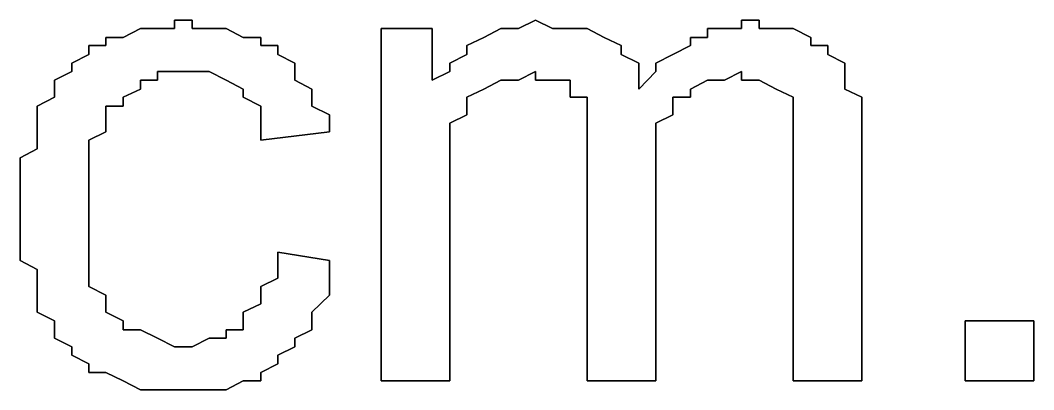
# Model space of a CAD drawing. Header units: metres. Extents: x 2.9 to 42.8, y 1.7 to 28.7.
# Drawn here: x 40.5095 to 40.7176, y 22.733 to 22.8088 of the extents above; entities that cross this region are included whole.
import ezdxf

# ---------------------------------------------------------------- set-up
doc = ezdxf.new("R2010")
doc.units = ezdxf.units.M
doc.layers.add('GRIS', color=8, linetype='Continuous')

msp = doc.modelspace()

# ---------------------------------------------------------------- linework, layer by layer
at = {"layer": 'GRIS', "lineweight": -3}
for points in [[(40.5448, 22.8088), (40.5412, 22.8088), (40.5448, 22.8088)], [(40.5412, 22.8088), (40.5412, 22.8071), (40.5412, 22.8088)], [(40.5448, 22.8071), (40.5448, 22.8088), (40.5448, 22.8071)], [(40.6153, 22.8088), (40.6118, 22.8071), (40.6153, 22.8088)], [(40.6188, 22.8071), (40.6153, 22.8088), (40.6188, 22.8071)], [(40.6612, 22.8088), (40.6576, 22.8088), (40.6612, 22.8088)], [(40.6576, 22.8088), (40.6576, 22.8071), (40.6576, 22.8088)], [(40.6612, 22.8071), (40.6612, 22.8088), (40.6612, 22.8071)], [(40.5342, 22.8071), (40.5306, 22.8053), (40.5342, 22.8071)], [(40.5377, 22.8071), (40.5342, 22.8071), (40.5377, 22.8071)], [(40.5412, 22.8071), (40.5377, 22.8071), (40.5412, 22.8071)], [(40.5483, 22.8071), (40.5448, 22.8071), (40.5483, 22.8071)], [(40.5518, 22.8071), (40.5483, 22.8071), (40.5518, 22.8071)], [(40.5553, 22.8053), (40.5518, 22.8071), (40.5553, 22.8053)], [(40.5941, 22.8071), (40.5836, 22.8071), (40.5941, 22.8071)], [(40.5836, 22.8071), (40.5836, 22.7348), (40.5836, 22.8071)], [(40.5941, 22.7965), (40.5941, 22.8071), (40.5941, 22.7965)], [(40.6082, 22.8071), (40.6047, 22.8053), (40.6082, 22.8071)], [(40.6118, 22.8071), (40.6082, 22.8071), (40.6118, 22.8071)], [(40.6224, 22.8071), (40.6188, 22.8071), (40.6224, 22.8071)], [(40.6259, 22.8071), (40.6224, 22.8071), (40.6259, 22.8071)], [(40.6294, 22.8053), (40.6259, 22.8071), (40.6294, 22.8053)], [(40.6541, 22.8071), (40.6506, 22.8071), (40.6541, 22.8071)], [(40.6506, 22.8071), (40.6506, 22.8053), (40.6506, 22.8071)], [(40.6576, 22.8071), (40.6541, 22.8071), (40.6576, 22.8071)], [(40.6647, 22.8071), (40.6612, 22.8071), (40.6647, 22.8071)], [(40.6682, 22.8071), (40.6647, 22.8071), (40.6682, 22.8071)], [(40.6718, 22.8053), (40.6682, 22.8071), (40.6718, 22.8053)], [(40.5271, 22.8036), (40.5236, 22.8036), (40.5271, 22.8036)], [(40.5236, 22.8036), (40.5236, 22.8018), (40.5236, 22.8036)], [(40.5306, 22.8053), (40.5271, 22.8053), (40.5306, 22.8053)], [(40.5271, 22.8053), (40.5271, 22.8036), (40.5271, 22.8053)], [(40.5589, 22.8053), (40.5553, 22.8053), (40.5589, 22.8053)], [(40.5589, 22.8036), (40.5589, 22.8053), (40.5589, 22.8036)], [(40.5624, 22.8036), (40.5589, 22.8036), (40.5624, 22.8036)], [(40.5624, 22.8018), (40.5624, 22.8036), (40.5624, 22.8018)], [(40.6047, 22.8053), (40.6012, 22.8036), (40.6047, 22.8053)], [(40.6012, 22.8036), (40.6012, 22.8018), (40.6012, 22.8036)], [(40.6329, 22.8036), (40.6294, 22.8053), (40.6329, 22.8036)], [(40.6329, 22.8018), (40.6329, 22.8036), (40.6329, 22.8018)], [(40.6471, 22.8036), (40.6435, 22.8018), (40.6471, 22.8036)], [(40.6506, 22.8053), (40.6471, 22.8053), (40.6506, 22.8053)], [(40.6471, 22.8053), (40.6471, 22.8036), (40.6471, 22.8053)], [(40.6718, 22.8036), (40.6718, 22.8053), (40.6718, 22.8036)], [(40.6753, 22.8036), (40.6718, 22.8036), (40.6753, 22.8036)], [(40.6753, 22.8018), (40.6753, 22.8036), (40.6753, 22.8018)], [(40.5236, 22.8018), (40.5201, 22.8), (40.5236, 22.8018)], [(40.5659, 22.8), (40.5624, 22.8018), (40.5659, 22.8)], [(40.6012, 22.8018), (40.5977, 22.8), (40.6012, 22.8018)], [(40.6365, 22.8), (40.6329, 22.8018), (40.6365, 22.8)], [(40.6435, 22.8018), (40.64, 22.8), (40.6435, 22.8018)], [(40.6788, 22.8), (40.6753, 22.8018), (40.6788, 22.8)], [(40.5201, 22.8), (40.5201, 22.7983), (40.5201, 22.8)], [(40.5659, 22.7983), (40.5659, 22.8), (40.5659, 22.7983)], [(40.5977, 22.8), (40.5977, 22.7983), (40.5977, 22.8)], [(40.6365, 22.7983), (40.6365, 22.8), (40.6365, 22.7983)], [(40.64, 22.8), (40.64, 22.7983), (40.64, 22.8)], [(40.6788, 22.7983), (40.6788, 22.8), (40.6788, 22.7983)], [(40.5201, 22.7983), (40.5165, 22.7965), (40.5201, 22.7983)], [(40.5377, 22.7965), (40.5377, 22.7983), (40.5377, 22.7965)], [(40.5377, 22.7983), (40.5412, 22.7983), (40.5377, 22.7983)], [(40.5412, 22.7983), (40.5448, 22.7983), (40.5412, 22.7983)], [(40.5448, 22.7983), (40.5483, 22.7983), (40.5448, 22.7983)], [(40.5483, 22.7983), (40.5518, 22.7965), (40.5483, 22.7983)], [(40.5659, 22.7965), (40.5659, 22.7983), (40.5659, 22.7965)], [(40.5977, 22.7983), (40.5941, 22.7965), (40.5977, 22.7983)], [(40.6118, 22.7965), (40.6153, 22.7983), (40.6118, 22.7965)], [(40.6153, 22.7983), (40.6153, 22.7965), (40.6153, 22.7983)], [(40.64, 22.7983), (40.6365, 22.7947), (40.64, 22.7983)], [(40.6365, 22.7947), (40.6365, 22.7983), (40.6365, 22.7947)], [(40.6541, 22.7965), (40.6576, 22.7983), (40.6541, 22.7965)], [(40.6576, 22.7983), (40.6576, 22.7965), (40.6576, 22.7983)], [(40.6788, 22.7965), (40.6788, 22.7983), (40.6788, 22.7965)], [(40.5165, 22.7965), (40.5165, 22.7947), (40.5165, 22.7965)], [(40.5342, 22.7947), (40.5342, 22.7965), (40.5342, 22.7947)], [(40.5342, 22.7965), (40.5377, 22.7965), (40.5342, 22.7965)], [(40.5518, 22.7965), (40.5553, 22.7947), (40.5518, 22.7965)], [(40.5694, 22.7947), (40.5659, 22.7965), (40.5694, 22.7947)], [(40.6047, 22.7947), (40.6082, 22.7965), (40.6047, 22.7947)], [(40.6082, 22.7965), (40.6118, 22.7965), (40.6082, 22.7965)], [(40.6153, 22.7965), (40.6188, 22.7965), (40.6153, 22.7965)], [(40.6188, 22.7965), (40.6224, 22.7965), (40.6188, 22.7965)], [(40.6224, 22.7965), (40.6224, 22.7947), (40.6224, 22.7965)], [(40.6471, 22.7947), (40.6506, 22.7965), (40.6471, 22.7947)], [(40.6506, 22.7965), (40.6541, 22.7965), (40.6506, 22.7965)], [(40.6576, 22.7965), (40.6612, 22.7965), (40.6576, 22.7965)], [(40.6612, 22.7965), (40.6647, 22.7947), (40.6612, 22.7965)], [(40.6788, 22.7947), (40.6788, 22.7965), (40.6788, 22.7947)], [(40.5165, 22.7947), (40.5165, 22.793), (40.5165, 22.7947)], [(40.5306, 22.793), (40.5342, 22.7947), (40.5306, 22.793)], [(40.5553, 22.7947), (40.5553, 22.793), (40.5553, 22.7947)], [(40.5694, 22.793), (40.5694, 22.7947), (40.5694, 22.793)], [(40.6012, 22.793), (40.6047, 22.7947), (40.6012, 22.793)], [(40.6224, 22.7947), (40.6224, 22.793), (40.6224, 22.7947)], [(40.6471, 22.793), (40.6471, 22.7947), (40.6471, 22.793)], [(40.6647, 22.7947), (40.6682, 22.793), (40.6647, 22.7947)], [(40.6823, 22.793), (40.6788, 22.7947), (40.6823, 22.793)], [(40.5165, 22.793), (40.513, 22.7912), (40.5165, 22.793)], [(40.513, 22.7912), (40.513, 22.7894), (40.513, 22.7912)], [(40.5271, 22.7894), (40.5271, 22.7912), (40.5271, 22.7894)], [(40.5271, 22.7912), (40.5306, 22.7912), (40.5271, 22.7912)], [(40.5306, 22.7912), (40.5306, 22.793), (40.5306, 22.7912)], [(40.5553, 22.793), (40.5589, 22.7912), (40.5553, 22.793)], [(40.5589, 22.7912), (40.5589, 22.7877), (40.5589, 22.7912)], [(40.5694, 22.7912), (40.5694, 22.793), (40.5694, 22.7912)], [(40.573, 22.7894), (40.5694, 22.7912), (40.573, 22.7894)], [(40.6012, 22.7912), (40.6012, 22.793), (40.6012, 22.7912)], [(40.6012, 22.7894), (40.6012, 22.7912), (40.6012, 22.7894)], [(40.6224, 22.793), (40.6259, 22.793), (40.6224, 22.793)], [(40.6259, 22.793), (40.6259, 22.7912), (40.6259, 22.793)], [(40.6259, 22.7912), (40.6259, 22.7894), (40.6259, 22.7912)], [(40.6435, 22.7912), (40.6435, 22.793), (40.6435, 22.7912)], [(40.6435, 22.793), (40.6471, 22.793), (40.6435, 22.793)], [(40.6435, 22.7894), (40.6435, 22.7912), (40.6435, 22.7894)], [(40.6682, 22.793), (40.6682, 22.7894), (40.6682, 22.793)], [(40.6823, 22.7894), (40.6823, 22.793), (40.6823, 22.7894)], [(40.513, 22.7894), (40.513, 22.7877), (40.513, 22.7894)], [(40.5271, 22.7877), (40.5271, 22.7894), (40.5271, 22.7877)], [(40.573, 22.7859), (40.573, 22.7894), (40.573, 22.7859)], [(40.5977, 22.7877), (40.6012, 22.7894), (40.5977, 22.7877)], [(40.6259, 22.7894), (40.6259, 22.7859), (40.6259, 22.7894)], [(40.64, 22.7877), (40.6435, 22.7894), (40.64, 22.7877)], [(40.6682, 22.7894), (40.6682, 22.7877), (40.6682, 22.7894)], [(40.6823, 22.7877), (40.6823, 22.7894), (40.6823, 22.7877)], [(40.513, 22.7877), (40.513, 22.7842), (40.513, 22.7877)], [(40.5271, 22.7859), (40.5271, 22.7877), (40.5271, 22.7859)], [(40.5589, 22.7877), (40.5589, 22.7859), (40.5589, 22.7877)], [(40.5977, 22.7859), (40.5977, 22.7877), (40.5977, 22.7859)], [(40.64, 22.7842), (40.64, 22.7877), (40.64, 22.7842)], [(40.6682, 22.7877), (40.6682, 22.7859), (40.6682, 22.7877)], [(40.6823, 22.7842), (40.6823, 22.7877), (40.6823, 22.7842)], [(40.5236, 22.7842), (40.5271, 22.7859), (40.5236, 22.7842)], [(40.5589, 22.7859), (40.5589, 22.7842), (40.5589, 22.7859)], [(40.5589, 22.7842), (40.573, 22.7859), (40.5589, 22.7842)], [(40.5977, 22.7842), (40.5977, 22.7859), (40.5977, 22.7842)], [(40.6259, 22.7859), (40.6259, 22.7842), (40.6259, 22.7859)], [(40.6682, 22.7859), (40.6682, 22.7824), (40.6682, 22.7859)], [(40.513, 22.7842), (40.513, 22.7824), (40.513, 22.7842)], [(40.5236, 22.7824), (40.5236, 22.7842), (40.5236, 22.7824)], [(40.5977, 22.7824), (40.5977, 22.7842), (40.5977, 22.7824)], [(40.6259, 22.7842), (40.6259, 22.7806), (40.6259, 22.7842)], [(40.64, 22.7824), (40.64, 22.7842), (40.64, 22.7824)], [(40.6823, 22.7348), (40.6823, 22.7842), (40.6823, 22.7348)], [(40.513, 22.7824), (40.5095, 22.7806), (40.513, 22.7824)], [(40.5236, 22.7789), (40.5236, 22.7824), (40.5236, 22.7789)], [(40.5977, 22.7806), (40.5977, 22.7824), (40.5977, 22.7806)], [(40.64, 22.7806), (40.64, 22.7824), (40.64, 22.7806)], [(40.6682, 22.7824), (40.6682, 22.7789), (40.6682, 22.7824)], [(40.5095, 22.7806), (40.5095, 22.7771), (40.5095, 22.7806)], [(40.5236, 22.7771), (40.5236, 22.7789), (40.5236, 22.7771)], [(40.5977, 22.7789), (40.5977, 22.7806), (40.5977, 22.7789)], [(40.5977, 22.7753), (40.5977, 22.7789), (40.5977, 22.7753)], [(40.6259, 22.7806), (40.6259, 22.7348), (40.6259, 22.7806)], [(40.64, 22.7771), (40.64, 22.7806), (40.64, 22.7771)], [(40.6682, 22.7789), (40.6682, 22.7348), (40.6682, 22.7789)], [(40.5095, 22.7771), (40.5095, 22.7753), (40.5095, 22.7771)], [(40.5236, 22.7736), (40.5236, 22.7771), (40.5236, 22.7736)], [(40.64, 22.7753), (40.64, 22.7771), (40.64, 22.7753)], [(40.5095, 22.7753), (40.5095, 22.7718), (40.5095, 22.7753)], [(40.5977, 22.7718), (40.5977, 22.7753), (40.5977, 22.7718)], [(40.64, 22.7348), (40.64, 22.7753), (40.64, 22.7348)], [(40.5236, 22.7718), (40.5236, 22.7736), (40.5236, 22.7718)], [(40.5095, 22.7718), (40.5095, 22.77), (40.5095, 22.7718)], [(40.5236, 22.77), (40.5236, 22.7718), (40.5236, 22.77)], [(40.5977, 22.7348), (40.5977, 22.7718), (40.5977, 22.7348)], [(40.5095, 22.77), (40.5095, 22.7683), (40.5095, 22.77)], [(40.5095, 22.7683), (40.5095, 22.7647), (40.5095, 22.7683)], [(40.5236, 22.7665), (40.5236, 22.77), (40.5236, 22.7665)], [(40.5236, 22.7647), (40.5236, 22.7665), (40.5236, 22.7647)], [(40.5095, 22.7647), (40.5095, 22.763), (40.5095, 22.7647)], [(40.5236, 22.7612), (40.5236, 22.7647), (40.5236, 22.7612)], [(40.5095, 22.763), (40.5095, 22.7595), (40.5095, 22.763)], [(40.5236, 22.7595), (40.5236, 22.7612), (40.5236, 22.7595)], [(40.5624, 22.7612), (40.5624, 22.7595), (40.5624, 22.7612)], [(40.573, 22.7595), (40.5624, 22.7612), (40.573, 22.7595)], [(40.5095, 22.7595), (40.513, 22.7577), (40.5095, 22.7595)], [(40.5236, 22.7577), (40.5236, 22.7595), (40.5236, 22.7577)], [(40.5624, 22.7595), (40.5624, 22.7559), (40.5624, 22.7595)], [(40.573, 22.7559), (40.573, 22.7595), (40.573, 22.7559)], [(40.513, 22.7577), (40.513, 22.7559), (40.513, 22.7577)], [(40.513, 22.7559), (40.513, 22.7524), (40.513, 22.7559)], [(40.5236, 22.7542), (40.5236, 22.7577), (40.5236, 22.7542)], [(40.5624, 22.7559), (40.5589, 22.7542), (40.5624, 22.7559)], [(40.573, 22.7542), (40.573, 22.7559), (40.573, 22.7542)], [(40.5271, 22.7524), (40.5236, 22.7542), (40.5271, 22.7524)], [(40.5589, 22.7542), (40.5589, 22.7524), (40.5589, 22.7542)], [(40.573, 22.7524), (40.573, 22.7542), (40.573, 22.7524)], [(40.513, 22.7524), (40.513, 22.7506), (40.513, 22.7524)], [(40.5271, 22.7506), (40.5271, 22.7524), (40.5271, 22.7506)], [(40.5589, 22.7524), (40.5589, 22.7506), (40.5589, 22.7524)], [(40.5694, 22.7489), (40.573, 22.7524), (40.5694, 22.7489)], [(40.513, 22.7506), (40.513, 22.7489), (40.513, 22.7506)], [(40.5271, 22.7489), (40.5271, 22.7506), (40.5271, 22.7489)], [(40.5589, 22.7506), (40.5553, 22.7489), (40.5589, 22.7506)], [(40.513, 22.7489), (40.5165, 22.7471), (40.513, 22.7489)], [(40.5306, 22.7471), (40.5271, 22.7489), (40.5306, 22.7471)], [(40.5553, 22.7489), (40.5553, 22.7471), (40.5553, 22.7489)], [(40.5694, 22.7471), (40.5694, 22.7489), (40.5694, 22.7471)], [(40.5165, 22.7471), (40.5165, 22.7453), (40.5165, 22.7471)], [(40.5306, 22.7453), (40.5306, 22.7471), (40.5306, 22.7453)], [(40.5553, 22.7471), (40.5553, 22.7453), (40.5553, 22.7471)], [(40.5694, 22.7453), (40.5694, 22.7471), (40.5694, 22.7453)], [(40.7176, 22.7471), (40.7035, 22.7471), (40.7176, 22.7471)], [(40.7035, 22.7471), (40.7035, 22.7348), (40.7035, 22.7471)], [(40.7176, 22.7348), (40.7176, 22.7471), (40.7176, 22.7348)], [(40.5165, 22.7453), (40.5165, 22.7436), (40.5165, 22.7453)], [(40.5165, 22.7436), (40.5201, 22.7418), (40.5165, 22.7436)], [(40.5342, 22.7453), (40.5306, 22.7453), (40.5342, 22.7453)], [(40.5377, 22.7436), (40.5342, 22.7453), (40.5377, 22.7436)], [(40.5412, 22.7418), (40.5377, 22.7436), (40.5412, 22.7418)], [(40.5483, 22.7436), (40.5448, 22.7418), (40.5483, 22.7436)], [(40.5518, 22.7436), (40.5483, 22.7436), (40.5518, 22.7436)], [(40.5553, 22.7453), (40.5518, 22.7453), (40.5553, 22.7453)], [(40.5518, 22.7453), (40.5518, 22.7436), (40.5518, 22.7453)], [(40.5659, 22.7436), (40.5694, 22.7453), (40.5659, 22.7436)], [(40.5659, 22.7418), (40.5659, 22.7436), (40.5659, 22.7418)], [(40.5201, 22.7418), (40.5201, 22.7401), (40.5201, 22.7418)], [(40.5448, 22.7418), (40.5412, 22.7418), (40.5448, 22.7418)], [(40.5624, 22.7401), (40.5659, 22.7418), (40.5624, 22.7401)], [(40.5201, 22.7401), (40.5236, 22.7383), (40.5201, 22.7401)], [(40.5624, 22.7383), (40.5624, 22.7401), (40.5624, 22.7383)], [(40.5236, 22.7383), (40.5236, 22.7365), (40.5236, 22.7383)], [(40.5589, 22.7365), (40.5624, 22.7383), (40.5589, 22.7365)], [(40.5236, 22.7365), (40.5271, 22.7365), (40.5236, 22.7365)], [(40.5271, 22.7365), (40.5306, 22.7348), (40.5271, 22.7365)], [(40.5589, 22.7348), (40.5589, 22.7365), (40.5589, 22.7348)], [(40.5306, 22.7348), (40.5342, 22.733), (40.5306, 22.7348)], [(40.5342, 22.733), (40.5377, 22.733), (40.5342, 22.733)], [(40.5377, 22.733), (40.5412, 22.733), (40.5377, 22.733)], [(40.5412, 22.733), (40.5448, 22.733), (40.5412, 22.733)], [(40.5448, 22.733), (40.5483, 22.733), (40.5448, 22.733)], [(40.5483, 22.733), (40.5518, 22.733), (40.5483, 22.733)], [(40.5518, 22.733), (40.5553, 22.7348), (40.5518, 22.733)], [(40.5553, 22.7348), (40.5589, 22.7348), (40.5553, 22.7348)], [(40.5836, 22.7348), (40.5977, 22.7348), (40.5836, 22.7348)], [(40.6259, 22.7348), (40.64, 22.7348), (40.6259, 22.7348)], [(40.6682, 22.7348), (40.6823, 22.7348), (40.6682, 22.7348)], [(40.7035, 22.7348), (40.7176, 22.7348), (40.7035, 22.7348)]]:
    msp.add_lwpolyline(points, dxfattribs=at)

doc.saveas('drawing.dxf')
